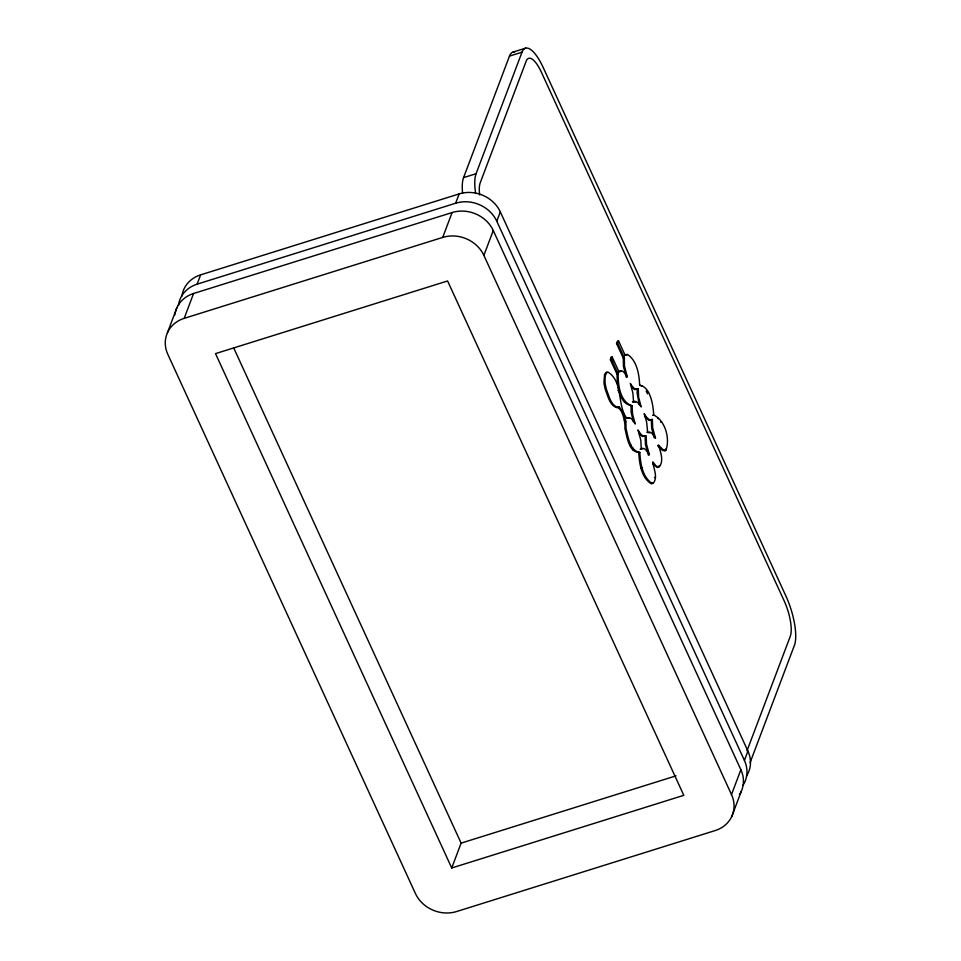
<?xml version="1.0" encoding="UTF-8"?>
<svg xmlns="http://www.w3.org/2000/svg" width="961" height="961" viewBox="0 0 961 961"><rect width="100%" height="100%" fill="white"/><g stroke="black" fill="none" stroke-linecap="round" stroke-linejoin="round"><path stroke-width="1.44" d="M632.086 405.746C619.304 404.569 616.938 385.109 617.106 374.43L610.379 359.786L611.124 357.324L612.169 356.999L611.424 359.462L618.151 374.105C617.959 385.037 620.241 402.142 632.086 405.746L632.518 413.987L635.233 424.017C633.623 421.531 630.512 415.452 626.932 418.503C616.758 405.326 623.569 381.577 607.857 372.003L605.91 372.616L604.541 374.526L603.976 382.526A16.553 5.237 72.6 0 0 605.502 390.118C607.989 396.148 609.634 405.266 616.518 407.56C622.26 407.02 625.503 422.684 624.914 428.474C627.04 436.835 628.89 453.039 639.822 452.427C640.422 463.238 642.416 477.569 652.411 483.503L653.264 483.239C658.225 477.136 653.432 468.632 652.843 461.881L656.327 466.289L659.186 466.986C664.243 460.92 660.375 451.97 658.633 445.267L657.588 445.592L662.573 450.517L665.769 450.493C670.37 439.177 665.42 420.51 653.66 414.996L652.603 415.32M617.875 406.996C623.821 409.554 626.428 421.11 625.959 428.15C628.05 436.642 629.707 450.817 639.822 452.427M653.66 414.996C653.252 405.398 650.573 386.827 639.654 385.265C639.245 374.442 636.927 360.267 627.173 354.261L624.121 355.654L627.233 354.813M641.215 448.871L640.843 440.294L637.96 429.915C639.678 432.354 642.465 438.204 646.152 435.609L646.513 444.246L649.468 454.901C647.678 451.718 644.387 446.144 640.17 449.195L642.789 448.703M635.641 402.07L632.458 401.974C636.482 399.404 639.197 404.269 641.191 406.935L638.609 397.205L638.296 388.724L637.251 389.049L637.131 393.181L639.269 404.665M631.041 406.083L631.137 412.101L633.311 421.651M625.167 355.33L618.512 340.831L617.467 341.155L616.566 343.521L623.305 358.189L623.437 366.417L626.308 377.373M618.512 340.831L617.623 343.197L624.35 357.852L624.482 366.093L627.353 377.048C625.767 374.574 622.404 368.339 618.98 371.823L617.935 372.147M167.478 332.638L176.872 307.784M740.883 769.725L731.501 794.579A31.773 27.953 20.7 0 1 715.128 830.58L456.607 911.533A31.773 27.953 20.7 0 1 415.44 893.55L167.827 354.357A31.773 27.953 20.7 0 1 184.188 318.355L193.581 293.501L452.102 212.549A31.773 27.953 20.7 0 1 493.269 230.532L740.883 769.725A31.773 27.953 20.7 0 1 739.465 794.675M178.398 305.478A31.773 27.953 20.7 0 1 197.101 284.18L200.633 274.858L459.154 193.906A31.773 27.953 20.7 0 1 500.321 211.9L747.934 751.094A31.773 27.953 20.7 0 1 746.517 776.032M462.577 193.161A37.996 12.025 72.6 0 1 463.562 177.629L509.486 56.098A37.996 12.025 72.6 0 1 514.664 51.966M184.188 318.355L442.721 237.403L452.102 212.549M197.101 284.18L455.634 203.227L459.154 193.906M475.659 193.605A37.996 12.025 72.6 0 1 476.079 173.701L522.003 52.182A37.996 12.025 72.6 0 1 543.217 67.546L785.978 596.18A37.996 12.025 72.6 0 1 794.411 645.36L750.073 762.698M731.501 794.579L483.876 255.386L493.269 230.532M742.985 785.353A31.773 27.953 20.7 0 0 744.415 760.403L496.789 221.222L500.321 211.9M451.73 867.987L215.516 353.624L447.586 280.96L683.8 795.324L451.73 867.987L461.124 843.133L233.691 347.87M746.985 750.865L790.266 636.326A27.352 8.649 72.6 0 0 784.188 600.913L541.427 72.279A27.352 8.649 72.6 0 0 526.16 61.216L480.236 182.746A27.352 8.649 72.6 0 0 479.635 194.951M744.415 760.403L747.934 751.094M731.838 816.309L741.231 791.456M666.093 448.775L664.724 450.817M659.594 465.508L657.276 467.526L653.024 464.067M652.939 482.854L651.366 483.827C641.359 477.893 639.365 463.562 638.777 452.751M606.956 372.291L605.154 375.787L605.034 382.202A16.553 5.237 72.6 0 0 606.559 389.782C609.034 395.824 610.679 404.941 617.563 407.236L618.92 406.671M637.251 389.049L634.632 389.613L631.581 387.079M638.296 388.724C634.753 391.139 632.002 385.817 630.308 383.439L632.879 392.857L633.515 401.65M618.692 371.414L621.383 371.414M626.632 418.203L629.311 418.347M513.054 52.086L525.583 48.17M509.486 56.098L522.003 52.182M463.562 177.629L476.079 173.701M616.566 343.521L617.623 343.197M610.379 359.786L611.424 359.462M623.305 358.189L624.35 357.852M617.106 374.43L618.151 374.105M617.899 390.538L618.944 390.214M624.386 402.07L625.431 401.734M618.319 407.176L619.365 406.851M618.8 407.836L619.845 407.5M624.374 419.969L625.431 419.645M624.722 421.11L625.779 420.786M624.878 422.179L625.923 421.855M660.495 422.071L661.54 421.747M630.272 445.628L631.329 445.303M631.677 448.15L632.722 447.814M633.083 450.132L634.128 449.808M641.071 468.307L642.116 467.983M654.429 477.593L655.474 477.257M461.124 843.133L676.003 775.851M647.125 432.33L649.828 432.858M665.769 450.493L663.619 450.18L658.633 445.267M639.774 385.217L642.224 386.022M657.552 417.951L658.297 418.708M639.329 433.831L642.465 436.558L645.095 435.934L645.468 444.571L648.423 455.226M644.387 415.969L648.699 420.221L651.306 419.609L651.642 428.186L654.165 437.723M646.176 391.103L647.57 393.854M612.169 356.999L618.98 371.823M611.124 357.324L612.986 361.372M442.721 237.403A31.773 27.953 20.7 0 1 483.876 255.386M174.866 314.8A31.773 27.953 20.7 0 1 193.581 293.501M455.634 203.227A31.773 27.953 20.7 0 1 496.789 221.222M181.917 296.156A31.773 27.953 20.7 0 1 200.633 274.858M647.498 430.516L647.378 432.462C651.186 430.3 653.768 435.886 655.534 438.36L652.687 427.861L652.351 419.272C648.687 421.831 645.912 416.077 644.17 413.674L646.585 421.783L647.498 430.516"/></g></svg>
